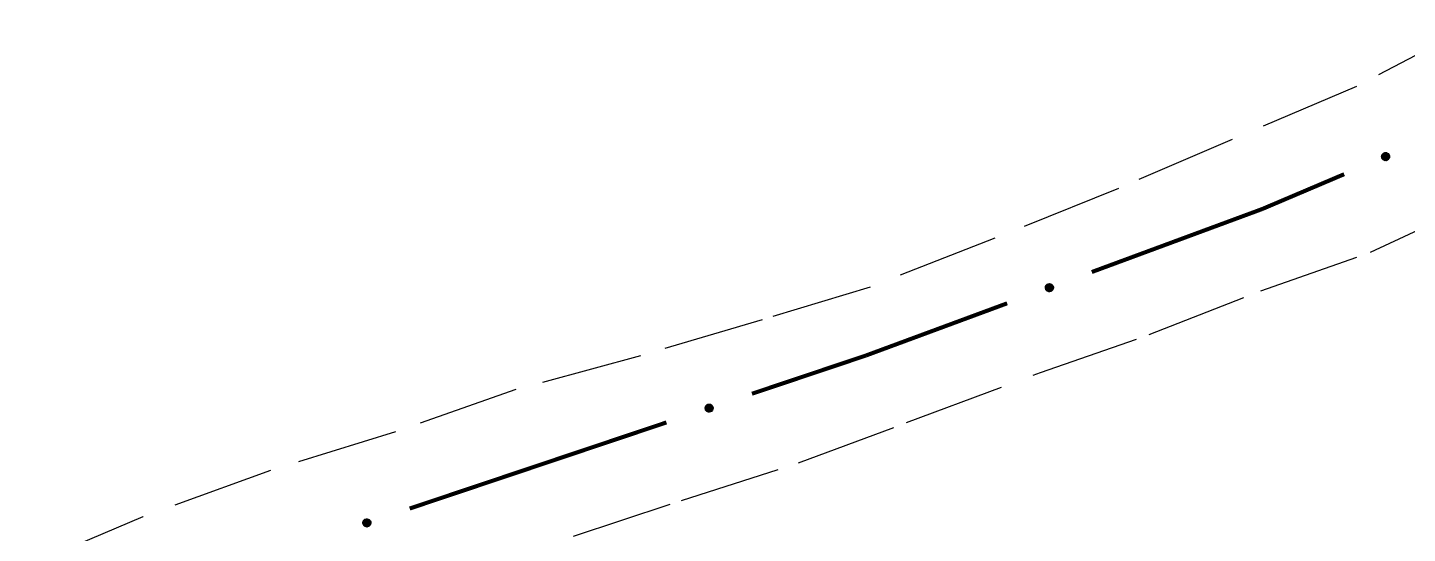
# Model space of a CAD drawing. Extents: x 208948 to 212966, y 4875285 to 4878160.
# Drawn here: x 211407.7 to 211468.8, y 4877568.2 to 4877590.6 of the extents above; entities that cross this region are included whole.
import ezdxf

# ---------------------------------------------------------------- set-up
doc = ezdxf.new("R2010")
doc.units = 0
doc.header["$LTSCALE"] = 1.5
doc.header["$MEASUREMENT"] = 0
doc.linetypes.add('TRACO_25', pattern=[8, 3, -1, 1, -1, 1, -1])
doc.layers.add('SV-EIXO-RUA-N-PAV', color=6, linetype='CONTINUOUS')
doc.layers.add('SV-RUA-NAO-PAV', color=7, linetype='CONTINUOUS')

msp = doc.modelspace()

# ---------------------------------------------------------------- linework, layer by layer
at = {"layer": 'SV-EIXO-RUA-N-PAV'}
for points in [[(211467.679996, 4877584.976319), (211467.697653, 4877585.021929), (211467.722155, 4877585.057518), (211467.751134, 4877585.081319), (211467.782226, 4877585.095674), (211467.815689, 4877585.106777), (211467.851896, 4877585.110528), (211467.893005, 4877585.10579), (211467.938882, 4877585.088399), (211467.97369, 4877585.060903), (211467.998544, 4877585.033741), (211468.01538, 4877585.002181), (211468.025622, 4877584.969493), (211468.028274, 4877584.931754), (211468.023066, 4877584.890141), (211468.004462, 4877584.844433), (211467.980202, 4877584.809707), (211467.951567, 4877584.787422), (211467.919732, 4877584.770698), (211467.885433, 4877584.759771), (211467.84987, 4877584.756294), (211467.807982, 4877584.761614), (211467.763112, 4877584.780574), (211467.728201, 4877584.804375), (211467.705519, 4877584.832689), (211467.689759, 4877584.864401), (211467.678215, 4877584.897829), (211467.672929, 4877584.934068), (211467.679996, 4877584.976319)], [(211452.780028, 4877579.172156), (211452.79984, 4877579.216872), (211452.826012, 4877579.251252), (211452.856093, 4877579.273643), (211452.887835, 4877579.286499), (211452.921789, 4877579.295994), (211452.958134, 4877579.298014), (211452.99897, 4877579.29132), (211453.043966, 4877579.271761), (211453.077422, 4877579.242636), (211453.100953, 4877579.214319), (211453.116264, 4877579.181993), (211453.124935, 4877579.148853), (211453.125785, 4877579.111031), (211453.118597, 4877579.069714), (211453.097835, 4877579.024945), (211453.071946, 4877578.991416), (211453.042281, 4877578.970522), (211453.009685, 4877578.955335), (211452.974904, 4877578.946057), (211452.939215, 4877578.94428), (211452.897629, 4877578.951591), (211452.853713, 4877578.972669), (211452.819977, 4877578.998109), (211452.798672, 4877579.027472), (211452.784443, 4877579.0599), (211452.774506, 4877579.09384), (211452.770954, 4877579.130291), (211452.780028, 4877579.172156)], [(211437.700394, 4877573.839414), (211437.721559, 4877573.883506), (211437.748766, 4877573.917073), (211437.779515, 4877573.938538), (211437.811634, 4877573.95042), (211437.845862, 4877573.958876), (211437.882252, 4877573.959788), (211437.922864, 4877573.951853), (211437.967243, 4877573.930932), (211437.999797, 4877573.900801), (211438.022454, 4877573.87178), (211438.036773, 4877573.839003), (211438.04443, 4877573.805614), (211438.044127, 4877573.767783), (211438.035684, 4877573.726705), (211438.013567, 4877573.682589), (211437.986669, 4877573.649864), (211437.956381, 4877573.629883), (211437.923338, 4877573.615697), (211437.88829, 4877573.607483), (211437.852564, 4877573.606794), (211437.811219, 4877573.615369), (211437.767967, 4877573.637776), (211437.735021, 4877573.664231), (211437.71462, 4877573.69423), (211437.701386, 4877573.727076), (211437.692487, 4877573.761303), (211437.690048, 4877573.797845), (211437.700394, 4877573.839414)], [(211422.531276, 4877568.75042), (211422.552441, 4877568.794511), (211422.579648, 4877568.828078), (211422.610398, 4877568.849543), (211422.642516, 4877568.861426), (211422.676744, 4877568.869881), (211422.713134, 4877568.870793), (211422.753747, 4877568.862858), (211422.798125, 4877568.841937), (211422.830679, 4877568.811807), (211422.853336, 4877568.782786), (211422.867655, 4877568.750008), (211422.875313, 4877568.71662), (211422.875009, 4877568.678789), (211422.866567, 4877568.63771), (211422.844449, 4877568.593595), (211422.817551, 4877568.56087), (211422.787263, 4877568.540889), (211422.75422, 4877568.526702), (211422.719172, 4877568.518488), (211422.683446, 4877568.517799), (211422.642102, 4877568.526375), (211422.598849, 4877568.548781), (211422.565904, 4877568.575236), (211422.545503, 4877568.605235), (211422.532268, 4877568.638082), (211422.52337, 4877568.672309), (211422.52093, 4877568.708851), (211422.531276, 4877568.75042)]]:
    msp.add_lwpolyline(points, close=True, dxfattribs=at)
for points in [[(211467.672929, 4877584.934068), (211467.938882, 4877585.088399)], [(211467.67794, 4877584.953867), (211467.913436, 4877585.093985)], [(211467.678215, 4877584.897829), (211467.97369, 4877585.060903)], [(211467.67998, 4877584.917669), (211467.951895, 4877585.073264)], [(211467.679996, 4877584.976319), (211467.893005, 4877585.10579)], [(211467.687044, 4877584.883605), (211467.980842, 4877585.047017)], [(211467.689759, 4877584.864401), (211467.998544, 4877585.033741)], [(211467.690623, 4877585.000772), (211467.865809, 4877585.104879)], [(211467.697653, 4877585.021929), (211467.851896, 4877585.110528)], [(211467.700199, 4877584.849164), (211468.006366, 4877585.014868)], [(211467.711533, 4877585.042276), (211467.826031, 4877585.104282)], [(211467.722155, 4877585.057518), (211467.815689, 4877585.106777)], [(211467.705519, 4877584.832689), (211468.01538, 4877585.002181)], [(211467.720355, 4877584.819181), (211468.017919, 4877584.984195)], [(211467.728201, 4877584.804375), (211468.025622, 4877584.969493)], [(211467.748045, 4877584.792401), (211468.023005, 4877584.947808)], [(211467.763112, 4877584.780574), (211468.028274, 4877584.931754)], [(211467.788482, 4877584.774004), (211468.023068, 4877584.909286)], [(211467.807982, 4877584.761614), (211468.023066, 4877584.890141)], [(211467.833064, 4877584.763298), (211468.006805, 4877584.863826)], [(211467.84987, 4877584.756294), (211468.004462, 4877584.844433)], [(211467.871397, 4877584.760315), (211467.986618, 4877584.824111)], [(211467.885433, 4877584.759771), (211467.980202, 4877584.809707)], [(211452.770954, 4877579.130291), (211453.043966, 4877579.271761)], [(211452.774506, 4877579.09384), (211453.077422, 4877579.242636)], [(211452.776904, 4877579.149828), (211453.018815, 4877579.278554)], [(211452.777215, 4877579.113573), (211453.056242, 4877579.256022)], [(211452.780028, 4877579.172156), (211452.99897, 4877579.29132)], [(211452.782647, 4877579.079211), (211453.083903, 4877579.228425)], [(211452.784443, 4877579.0599), (211453.100953, 4877579.214319)], [(211452.79181, 4877579.196074), (211452.971762, 4877579.291707)], [(211452.794144, 4877579.044182), (211453.107865, 4877579.195096)], [(211452.798672, 4877579.027472), (211453.116264, 4877579.181993)], [(211452.79984, 4877579.216872), (211452.958134, 4877579.298014)], [(211452.812847, 4877579.013272), (211453.117943, 4877579.163906)], [(211452.814675, 4877579.236534), (211452.932001, 4877579.293009)], [(211452.819977, 4877578.998109), (211453.124935, 4877579.148853)], [(211452.826012, 4877579.251252), (211452.921789, 4877579.295994)], [(211452.839228, 4877578.985202), (211453.121288, 4877579.127318)], [(211452.853713, 4877578.972669), (211453.125785, 4877579.111031)], [(211452.878742, 4877578.964897), (211453.119513, 4877579.088837)], [(211452.897629, 4877578.951591), (211453.118597, 4877579.069714)], [(211452.922762, 4877578.952077), (211453.101101, 4877579.044204)], [(211452.939215, 4877578.94428), (211453.097835, 4877579.024945)], [(211452.96091, 4877578.947269), (211453.079042, 4877579.005497)], [(211452.974904, 4877578.946057), (211453.071946, 4877578.991416)], [(211437.690048, 4877573.797845), (211437.967243, 4877573.930932)], [(211437.692487, 4877573.761303), (211437.999797, 4877573.900801)], [(211437.695797, 4877573.780945), (211437.979034, 4877573.914826)], [(211437.69659, 4877573.817192), (211437.942311, 4877573.938488)], [(211437.700179, 4877573.746433), (211438.005842, 4877573.886399)], [(211437.700394, 4877573.839414), (211437.922864, 4877573.951853)], [(211437.701386, 4877573.727076), (211438.022454, 4877573.87178)], [(211437.710603, 4877573.71107), (211438.028778, 4877573.852355)], [(211437.712899, 4877573.862963), (211437.895681, 4877573.953069)], [(211437.71462, 4877573.69423), (211438.036773, 4877573.839003)], [(211437.721559, 4877573.883506), (211437.882252, 4877573.959788)], [(211437.728356, 4877573.679605), (211438.0379, 4877573.820873)], [(211437.735021, 4877573.664231), (211438.04443, 4877573.805614)], [(211437.736986, 4877573.902708), (211437.855978, 4877573.955581)], [(211437.748766, 4877573.917073), (211437.845862, 4877573.958876)], [(211437.75387, 4877573.650744), (211438.040129, 4877573.7842)], [(211437.767967, 4877573.637776), (211438.044127, 4877573.767783)], [(211437.792747, 4877573.629244), (211438.037182, 4877573.745791)], [(211437.811219, 4877573.615369), (211438.035684, 4877573.726705)], [(211437.836356, 4877573.615089), (211438.017418, 4877573.701739)], [(211437.852564, 4877573.606794), (211438.013567, 4877573.682589)], [(211437.874339, 4877573.609121), (211437.994191, 4877573.663722)], [(211437.88829, 4877573.607483), (211437.986669, 4877573.649864)], [(211422.52093, 4877568.708851), (211422.798125, 4877568.841937)], [(211422.52337, 4877568.672309), (211422.830679, 4877568.811807)], [(211422.526679, 4877568.69195), (211422.809916, 4877568.825832)], [(211422.527472, 4877568.728198), (211422.773193, 4877568.849493)], [(211422.531061, 4877568.657439), (211422.836724, 4877568.797405)], [(211422.531276, 4877568.75042), (211422.753747, 4877568.862858)], [(211422.532268, 4877568.638082), (211422.853336, 4877568.782786)], [(211422.541486, 4877568.622076), (211422.85966, 4877568.76336)], [(211422.543781, 4877568.773968), (211422.726563, 4877568.864074)], [(211422.545503, 4877568.605235), (211422.867655, 4877568.750008)], [(211422.552441, 4877568.794511), (211422.713134, 4877568.870793)], [(211422.559238, 4877568.590611), (211422.868782, 4877568.731878)], [(211422.565904, 4877568.575236), (211422.875313, 4877568.71662)], [(211422.567868, 4877568.813713), (211422.68686, 4877568.866586)], [(211422.579648, 4877568.828078), (211422.676744, 4877568.869881)], [(211422.584752, 4877568.561749), (211422.871011, 4877568.695205)], [(211422.598849, 4877568.548781), (211422.875009, 4877568.678789)], [(211422.623629, 4877568.540249), (211422.868065, 4877568.656796)], [(211422.642102, 4877568.526375), (211422.866567, 4877568.63771)], [(211422.667238, 4877568.526094), (211422.848301, 4877568.612745)], [(211422.683446, 4877568.517799), (211422.844449, 4877568.593595)], [(211422.705222, 4877568.520127), (211422.825073, 4877568.574728)], [(211422.719172, 4877568.518488), (211422.817551, 4877568.56087)]]:
    msp.add_lwpolyline(points, dxfattribs=at)
at = {"layer": 'SV-EIXO-RUA-N-PAV', "const_width": 0.18}
for points in [[(211462.382717, 4877582.605365), (211466.014625, 4877584.148926)], [(211454.828846, 4877579.812337), (211462.332356, 4877582.586745)], [(211462.332356, 4877582.586745), (211462.382717, 4877582.605365)], [(211444.826702, 4877576.114065), (211451.07709, 4877578.425134)], [(211439.767765, 4877574.416874), (211444.508115, 4877576.007185)], [(211444.508115, 4877576.007185), (211444.826702, 4877576.114065)], [(211424.598647, 4877569.32788), (211435.975486, 4877573.144625)]]:
    msp.add_lwpolyline(points, dxfattribs=at)
at = {"layer": 'SV-RUA-NAO-PAV', "linetype": 'TRACO_25'}
for points in [[(211471.52014, 4877590.648315, 14.714198), (211466.561484, 4877588.031247, 14.72418), (211461.051865, 4877585.689659, 14.72418), (211456.006256, 4877583.518251, 14.714198), (211450.525792, 4877581.308434, 14.72418), (211445.005321, 4877579.148615, 14.714198), (211440.214884, 4877577.69875, 14.704216), (211434.82439, 4877576.0989, 14.734163), (211429.302689, 4877574.601552, 14.744145), (211423.973405, 4877572.72921, 14.744145), (211418.421192, 4877571.0203, 14.744145), (211412.773834, 4877568.954193, 14.744145), (211407.661983, 4877566.799722, 14.72418)], [(211431.864587, 4877568.099355, 14.774092), (211436.645014, 4877569.689213, 14.784074), (211441.835482, 4877571.349062, 14.774092), (211446.615895, 4877573.138909, 14.784074), (211452.55641, 4877575.35872, 14.784074), (211457.376835, 4877577.038572, 14.774092), (211462.327257, 4877578.97841, 14.774092), (211467.177684, 4877580.68826, 14.784074), (211472.138082, 4877583.018077, 14.784074)]]:
    msp.add_polyline3d(points, dxfattribs=at)

doc.saveas('drawing.dxf')
